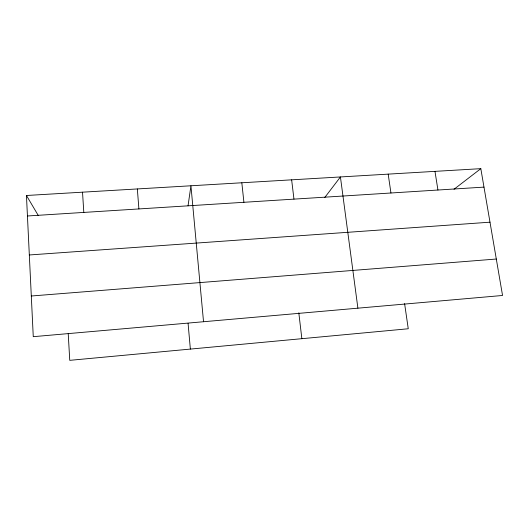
<?xml version="1.0" encoding="UTF-8"?>
<svg xmlns="http://www.w3.org/2000/svg" width="529" height="529" viewBox="0 0 529 529"><rect width="100%" height="100%" fill="white"/><g stroke="black" fill="none" stroke-linecap="round" stroke-linejoin="round"><path stroke-width="0.79" d="M188.04 205.841L190.936 185.778L203.533 321.731M324.773 197.509L340.425 176.951L357.895 308.176M454.021 189.263L480.821 168.658L502.55 295.473L33.267 336.682L26.45 195.492L480.821 168.658M31.304 296.002L496.301 259.025M29.32 254.971L489.993 222.187M27.442 215.984L483.982 187.114M26.45 195.492L38.167 215.31M434.977 171.363L437.939 190.023M388.187 174.127L390.944 192.999M404.599 303.593L408.256 328.76L69.755 360.342L68.228 333.759M291.644 179.827L293.959 199.129M298.812 312.824L301.854 338.686M241.826 182.769L243.909 202.296M188.073 323.298L190.361 349.094M137.342 188.946L138.902 208.935M82.524 192.179L83.807 212.42"/></g></svg>
